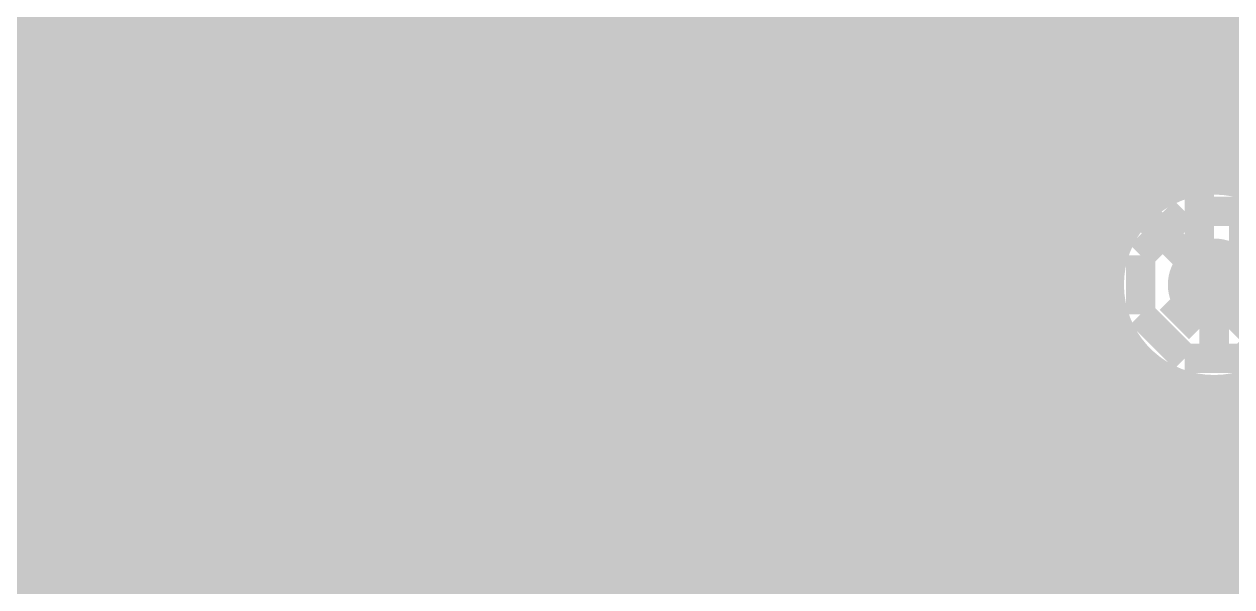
# Model space of a CAD drawing. Extents: x -5 to 157, y -120 to 103.
# Drawn here: x 105.41 to 115.85, y 52.76 to 57.62 of the extents above; entities that cross this region are included whole.
import ezdxf

# ---------------------------------------------------------------- set-up
doc = ezdxf.new("R2010")
doc.units = 0
doc.header["$MEASUREMENT"] = 0
doc.layers.get('0').update_dxf_attribs({"linetype": 'CONTINUOUS'})
for name, color, linetype in [('22-304-2_BOT', 7, 'CONTINUOUS'), ('22-304-2_DRD', 7, 'CONTINUOUS'), ('22-304-2_DRL', 2, 'CONTINUOUS'), ('22-304-2_IN1', 4, 'CONTINUOUS'), ('22-304-2_IN2', 3, 'CONTINUOUS'), ('22-304-2_SMB', 5, 'CONTINUOUS'), ('22-304-2_SPB', 14, 'CONTINUOUS'), ('22-304-2_SSB', 12, 'CONTINUOUS'), ('22-304-2_TOP', 13, 'CONTINUOUS'), ('THRUHOLE_TAP', 7, 'CONTINUOUS')]:
    doc.layers.add(name, color=color, linetype=linetype)

# ---------------------------------------------------------------- blocks, each defined once
blk = doc.blocks.new('RECTANGLE_4')
blk.add_solid([(0.25019, 0.40005), (0.25019, -0.40005), (-0.25019, 0.40005), (-0.25019, -0.40005)])
blk = doc.blocks.new('ROUND_39')
at = {"const_width": 0.40005}
blk.add_lwpolyline([(-0.200024, 0, 1), (0.200024, 0, 1)], format="xyb", close=True, dxfattribs=at)
blk = doc.blocks.new('ROUND_88')
at = {"const_width": 0.10033}
blk.add_lwpolyline([(-0.050164, 0, 1), (0.050164, 0, 1)], format="xyb", close=True, dxfattribs=at)
blk = doc.blocks.new('ROUND_42')
at = {"const_width": 0.40005}
blk.add_lwpolyline([(-0.200024, 0, 1), (0.200024, 0, 1)], format="xyb", close=True, dxfattribs=at)
blk = doc.blocks.new('ROUND_80')
at = {"const_width": 0.10033}
blk.add_lwpolyline([(-0.050164, 0, 1), (0.050164, 0, 1)], format="xyb", close=True, dxfattribs=at)

msp = doc.modelspace()

# ---------------------------------------------------------------- linework, layer by layer
at = {"layer": '22-304-2_BOT'}
for points, const_width in [([(105.8672, 61.55944), (105.8672, 47.13478)], 0.254), ([(105.6386, 61.41974), (105.6386, 47.0916)], 0.254), ([(105.41, 61.35624), (105.41, 47.7774)], 0.254), ([(112.395, 56.78424), (112.41024, 56.769), (113.538, 56.769), (114.3, 57.531), (114.3, 58.3946)], 0.635), ([(115.57, 58.3946), (115.57, 55.499), (115.697, 55.372)], 0.254), ([(106.0958, 57.83072), (106.0958, 52.65928)], 0.254), ([(106.3244, 57.62752), (106.3244, 52.86248)], 0.254), ([(106.53014, 57.531), (104.56164, 57.531)], 0.254), ([(106.553, 57.52338), (106.553, 52.96662)], 0.254), ([(106.99242, 57.5056), (106.99242, 57.2389)], 0.254), ([(106.7816, 57.48782), (106.7816, 53.00218)], 0.254), ([(106.99242, 57.3024), (104.62768, 57.3024)], 0.254), ([(108.26242, 57.2389), (106.99242, 57.2389)], 0.254), ([(107.0102, 57.2389), (107.0102, 53.25364)], 0.254), ([(107.2388, 57.2389), (107.2388, 53.25364)], 0.254), ([(107.4674, 57.2389), (107.4674, 53.25364)], 0.254), ([(107.696, 57.2389), (107.696, 53.25364)], 0.254), ([(107.9246, 57.2389), (107.9246, 53.25364)], 0.254), ([(108.1532, 57.2389), (108.1532, 53.25364)], 0.254), ([(108.90758, 57.2389), (108.26242, 57.2389)], 0.254), ([(108.3818, 57.2389), (108.3818, 53.25364)], 0.254), ([(108.6104, 57.2389), (108.6104, 53.25364)], 0.254), ([(108.839, 57.2389), (108.839, 53.25364)], 0.254), ([(109.20476, 57.2389), (108.90758, 57.2389)], 0.254), ([(109.0676, 57.2389), (109.0676, 53.25364)], 0.254), ([(109.12602, 57.0738), (104.68356, 57.0738)], 0.254), ([(114.935, 57.00268), (114.935, 55.86476)], 0.254), ([(111.125, 56.78424), (109.99724, 56.78424), (109.982, 56.769)], 0.635), ([(109.982, 56.769), (109.99724, 56.78424), (111.125, 56.78424)], 0.635), ([(111.125, 56.78424), (109.99724, 56.78424), (109.982, 56.769)], 0.635), ([(112.395, 56.78424), (112.395, 55.753)], 0.635), ([(112.395, 56.78424), (112.395, 55.753)], 0.635), ([(114.87658, 56.93918), (114.12982, 56.19242)], 0.254), ([(109.07776, 56.8452), (104.72928, 56.8452)], 0.254), ([(114.935, 56.8452), (114.78006, 56.8452)], 0.254), ([(114.7826, 56.8452), (114.7826, 53.25364)], 0.254), ([(109.08792, 56.6166), (104.7623, 56.6166)], 0.254), ([(114.935, 56.6166), (114.55146, 56.6166)], 0.254), ([(114.554, 56.6166), (114.554, 53.25364)], 0.254), ([(109.15904, 56.388), (104.78516, 56.388)], 0.254), ([(114.935, 56.388), (114.32286, 56.388)], 0.254), ([(114.3254, 56.388), (114.3254, 53.25364)], 0.254), ([(109.3089, 56.1594), (104.79786, 56.1594)], 0.254), ([(109.2962, 56.17464), (109.2962, 53.25364)], 0.254), ([(114.935, 56.1594), (114.09426, 56.1594)], 0.254), ([(114.0968, 56.16194), (114.0968, 53.25364)], 0.254), ([(109.5248, 55.98414), (109.5248, 53.25364)], 0.254), ([(110.36808, 55.94604), (110.36808, 55.87746)], 0.254), ([(113.538, 55.9435), (113.28146, 55.9435)], 0.254), ([(113.411, 55.9435), (113.411, 53.25364)], 0.254), ([(113.6396, 55.94858), (113.6396, 53.25364)], 0.254), ([(113.8682, 56.01208), (113.8682, 53.25364)], 0.254), ([(109.63402, 55.9308), (104.8004, 55.9308)], 0.254), ([(109.7534, 55.89016), (109.7534, 53.25364)], 0.254), ([(109.982, 55.86222), (109.982, 53.25364)], 0.254), ([(110.2106, 55.89016), (110.2106, 52.10302)], 0.254), ([(111.49584, 55.87746), (110.36808, 55.87746)], 0.254), ([(110.4392, 55.87746), (110.4392, 51.87442)], 0.254), ([(110.6678, 55.87746), (110.6678, 46.355)], 0.254), ([(110.8964, 55.87746), (110.8964, 46.355)], 0.254), ([(111.125, 55.87746), (111.125, 47.7774)], 0.254), ([(111.3536, 55.87746), (111.3536, 47.7774)], 0.254), ([(114.935, 55.9308), (113.284, 55.9308)], 0.254), ([(111.48822, 55.7022), (104.79278, 55.7022)], 0.254), ([(114.85118, 55.7022), (113.30178, 55.7022)], 0.254), ([(111.5314, 55.4736), (104.77246, 55.4736)], 0.254), ([(114.7953, 55.4736), (113.2586, 55.4736)], 0.254), ([(111.5822, 55.34914), (111.5822, 47.7774)], 0.254), ([(111.64316, 55.245), (104.74452, 55.245)], 0.254), ([(114.79784, 55.245), (113.14684, 55.245)], 0.254), ([(113.1824, 55.30088), (113.1824, 53.00218)], 0.254), ([(111.86414, 55.0164), (104.70388, 55.0164)], 0.254), ([(111.8108, 55.05704), (111.8108, 47.7774)], 0.254), ([(114.86134, 55.0164), (112.92586, 55.0164)], 0.254), ([(112.9538, 55.03672), (112.9538, 52.97932)], 0.254), ([(112.0394, 54.91734), (112.0394, 47.7774)], 0.254), ([(112.7252, 54.90718), (112.7252, 52.89296)], 0.254), ([(115.00104, 54.7878), (104.65308, 54.7878)], 0.254), ([(112.268, 54.85384), (112.268, 52.27828)], 0.254), ([(112.4966, 54.8513), (112.4966, 52.7177)], 0.254), ([(115.0112, 54.77764), (115.0112, 53.25364)], 0.254), ([(115.2398, 54.58714), (115.2398, 53.25364)], 0.254), ([(115.29314, 54.5592), (104.58958, 54.5592)], 0.254), ([(115.4684, 54.49316), (115.4684, 53.25364)], 0.254), ([(115.9256, 54.49316), (115.9256, 53.25364)], 0.254), ([(115.697, 54.46522), (115.697, 53.25364)], 0.254), ([(116.4844, 54.3306), (104.51338, 54.3306)], 0.254), ([(116.4844, 54.102), (104.42702, 54.102)], 0.254), ([(116.4844, 53.8734), (104.32542, 53.8734)], 0.254), ([(116.4844, 53.6448), (104.21112, 53.6448)], 0.254), ([(116.4844, 53.4162), (104.08158, 53.4162)], 0.254), ([(106.99242, 53.25364), (106.99242, 52.9844)], 0.254), ([(108.26242, 53.25364), (106.99242, 53.25364)], 0.254), ([(108.90758, 53.25364), (108.26242, 53.25364)], 0.254), ([(110.17758, 53.25364), (108.90758, 53.25364)], 0.254), ([(110.17758, 53.25364), (110.17758, 52.13604)], 0.254), ([(114.61242, 53.25364), (113.34242, 53.25364)], 0.254), ([(113.34242, 53.25364), (113.34242, 52.9844)], 0.254), ([(115.25758, 53.25364), (114.61242, 53.25364)], 0.254), ([(115.98402, 53.25364), (115.25758, 53.25364)], 0.254), ([(106.99242, 53.1876), (103.9368, 53.1876)], 0.254), ([(113.34242, 53.1876), (110.17758, 53.1876)], 0.254), ([(106.5276, 52.959), (103.7717, 52.959)], 0.254), ([(112.8776, 52.959), (110.17758, 52.959)], 0.254), ([(106.1593, 52.7304), (103.58374, 52.7304)], 0.254), ([(112.5093, 52.7304), (110.17758, 52.7304)], 0.254)]:
    msp.add_lwpolyline(points, dxfattribs=dict(at, const_width=const_width))
at = {"layer": '22-304-2_BOT', "const_width": 0.254}
for points in [[(105.90022, 58.3946, 0.4142136), (106.807, 57.48782)], [(105.90022, 58.3946, 0.4142136), (106.807, 57.48782)], [(106.807, 57.48782, 0.051451), (106.99214, 57.50692)], [(106.807, 57.48782, 0.051451), (106.99214, 57.50692)], [(109.20476, 57.23636, 0.1361776), (109.07507, 56.769)], [(109.20476, 57.23636, 0.1361776), (109.07507, 56.769)], [(114.8842, 56.9468, 0.0228654), (114.93511, 57.00259)], [(114.8842, 56.9468, 0.0228654), (114.93511, 57.00259)], [(109.07522, 56.769, 0.4142136), (109.982, 55.86222)], [(109.07522, 56.769, 0.4142136), (109.982, 55.86222)], [(113.538, 55.9435, 0.1989119), (114.12172, 56.18528)], [(113.538, 55.9435, 0.1989119), (114.12172, 56.18528)], [(109.982, 55.86222, 0.1094637), (110.36505, 55.9471)], [(109.982, 55.86222, 0.1094637), (110.36505, 55.9471)], [(113.30178, 55.753, 0.0529692), (113.28154, 55.94352)], [(111.49584, 55.87746, 0.0343996), (111.48727, 55.753)], [(114.935, 55.86476, 0.1445004), (114.78956, 55.372)], [(111.48822, 55.753, 0.4142136), (112.395, 54.84622)], [(112.395, 54.84622, 0.4142136), (113.30178, 55.753)], [(114.79022, 55.372, 0.4142136), (115.697, 54.46522)], [(115.697, 54.46522, 0.2685848), (116.4844, 54.91988)], [(106.807, 53.00218, 0.4142136), (105.90022, 52.0954)], [(106.99242, 52.9844, 0.0514512), (106.807, 53.00353)], [(113.157, 53.00218, 0.4142136), (112.25022, 52.0954)], [(113.34242, 52.9844, 0.0514512), (113.157, 53.00353)]]:
    msp.add_lwpolyline(points, format="xyb", dxfattribs=at)
at = {"layer": '22-304-2_DRD', "const_width": 0.254}
for points in [[(109.728, 57.404), (109.347, 57.023)], [(109.728, 57.404), (109.347, 57.023)], [(109.728, 57.404), (109.347, 57.023)], [(110.236, 57.404), (109.728, 57.404)], [(110.236, 57.404), (109.728, 57.404)], [(110.236, 57.404), (109.728, 57.404)], [(110.617, 57.023), (110.236, 57.404)], [(110.617, 57.023), (110.236, 57.404)], [(110.617, 57.023), (110.236, 57.404)], [(116.078, 57.404), (115.697, 57.023)], [(116.078, 57.404), (115.697, 57.023)], [(109.728, 57.15), (109.728, 57.023)], [(109.855, 57.15), (109.728, 57.15)], [(109.728, 57.15), (109.728, 57.023)], [(109.855, 57.15), (109.728, 57.15)], [(109.728, 57.15), (109.728, 57.023)], [(109.855, 57.15), (109.728, 57.15)], [(109.855, 57.023), (109.855, 57.15)], [(109.855, 57.023), (109.855, 57.15)], [(109.855, 57.023), (109.855, 57.15)], [(110.109, 57.15), (110.109, 57.023)], [(110.236, 57.15), (110.109, 57.15)], [(110.109, 57.15), (110.109, 57.023)], [(110.236, 57.15), (110.109, 57.15)], [(110.109, 57.15), (110.109, 57.023)], [(110.236, 57.15), (110.109, 57.15)], [(110.236, 57.023), (110.236, 57.15)], [(110.236, 57.023), (110.236, 57.15)], [(110.236, 57.023), (110.236, 57.15)], [(109.347, 57.023), (109.347, 56.515)], [(109.347, 57.023), (109.347, 56.515)], [(109.347, 57.023), (109.347, 56.515)], [(109.728, 57.023), (109.855, 57.023)], [(109.728, 57.023), (109.855, 57.023)], [(109.728, 57.023), (109.855, 57.023)], [(110.109, 57.023), (110.236, 57.023)], [(110.109, 57.023), (110.236, 57.023)], [(110.109, 57.023), (110.236, 57.023)], [(110.617, 56.515), (110.617, 57.023)], [(110.617, 56.515), (110.617, 57.023)], [(110.617, 56.515), (110.617, 57.023)], [(115.697, 57.023), (115.697, 56.515)], [(115.697, 57.023), (115.697, 56.515)], [(109.855, 56.388), (109.601, 56.642)], [(109.855, 56.388), (109.601, 56.642)], [(109.855, 56.388), (109.601, 56.642)], [(110.363, 56.642), (110.109, 56.388)], [(110.363, 56.642), (110.109, 56.388)], [(110.363, 56.642), (110.109, 56.388)], [(116.205, 56.388), (115.951, 56.642)], [(116.205, 56.388), (115.951, 56.642)], [(109.347, 56.515), (109.728, 56.134)], [(109.347, 56.515), (109.728, 56.134)], [(109.347, 56.515), (109.728, 56.134)], [(110.236, 56.134), (110.617, 56.515)], [(110.236, 56.134), (110.617, 56.515)], [(110.236, 56.134), (110.617, 56.515)], [(115.697, 56.515), (116.078, 56.134)], [(115.697, 56.515), (116.078, 56.134)], [(110.109, 56.388), (109.855, 56.388)], [(110.109, 56.388), (109.855, 56.388)], [(110.109, 56.388), (109.855, 56.388)], [(112.141, 56.388), (111.76, 56.007)], [(112.141, 56.388), (111.76, 56.007)], [(112.649, 56.388), (112.141, 56.388)], [(112.649, 56.388), (112.141, 56.388)], [(113.03, 56.007), (112.649, 56.388)], [(113.03, 56.007), (112.649, 56.388)], [(109.728, 56.134), (110.236, 56.134)], [(109.728, 56.134), (110.236, 56.134)], [(109.728, 56.134), (110.236, 56.134)], [(112.141, 56.134), (112.141, 56.007)], [(112.268, 56.134), (112.141, 56.134)], [(112.141, 56.134), (112.141, 56.007)], [(112.268, 56.134), (112.141, 56.134)], [(112.268, 56.007), (112.268, 56.134)], [(112.268, 56.007), (112.268, 56.134)], [(112.522, 56.134), (112.522, 56.007)], [(112.649, 56.134), (112.522, 56.134)], [(112.522, 56.134), (112.522, 56.007)], [(112.649, 56.134), (112.522, 56.134)], [(112.649, 56.007), (112.649, 56.134)], [(112.649, 56.007), (112.649, 56.134)], [(111.76, 56.007), (111.76, 55.499)], [(111.76, 56.007), (111.76, 55.499)], [(112.141, 56.007), (112.268, 56.007)], [(112.141, 56.007), (112.268, 56.007)], [(112.522, 56.007), (112.649, 56.007)], [(112.522, 56.007), (112.649, 56.007)], [(113.03, 55.499), (113.03, 56.007)], [(113.03, 55.499), (113.03, 56.007)], [(115.443, 56.007), (115.062, 55.626)], [(115.951, 56.007), (115.443, 56.007)], [(116.332, 55.626), (115.951, 56.007)], [(115.443, 55.753), (115.443, 55.626)], [(115.57, 55.753), (115.443, 55.753)], [(115.57, 55.626), (115.57, 55.753)], [(115.824, 55.753), (115.824, 55.626)], [(115.951, 55.753), (115.824, 55.753)], [(115.951, 55.626), (115.951, 55.753)], [(112.268, 55.372), (112.014, 55.626)], [(112.268, 55.372), (112.014, 55.626)], [(112.776, 55.626), (112.522, 55.372)], [(112.776, 55.626), (112.522, 55.372)], [(115.062, 55.626), (115.062, 55.118)], [(115.443, 55.626), (115.57, 55.626)], [(115.824, 55.626), (115.951, 55.626)], [(111.76, 55.499), (112.141, 55.118)], [(111.76, 55.499), (112.141, 55.118)], [(112.649, 55.118), (113.03, 55.499)], [(112.649, 55.118), (113.03, 55.499)], [(112.522, 55.372), (112.268, 55.372)], [(112.522, 55.372), (112.268, 55.372)], [(115.57, 54.991), (115.316, 55.245)], [(116.078, 55.245), (115.824, 54.991)], [(112.141, 55.118), (112.649, 55.118)], [(112.141, 55.118), (112.649, 55.118)], [(115.062, 55.118), (115.443, 54.737)], [(115.951, 54.737), (116.332, 55.118)], [(115.824, 54.991), (115.57, 54.991)], [(115.443, 54.737), (115.951, 54.737)], [(106.553, 52.7304), (106.172, 52.3494)], [(107.061, 52.7304), (106.553, 52.7304)], [(107.442, 52.3494), (107.061, 52.7304)], [(112.903, 52.7304), (112.522, 52.3494)], [(113.411, 52.7304), (112.903, 52.7304)], [(113.792, 52.3494), (113.411, 52.7304)]]:
    msp.add_lwpolyline(points, dxfattribs=at)
at = {"layer": '22-304-2_IN1', "const_width": 0.254}
for points in [[(105.3084, 64.643), (105.3084, 46.9011)], [(105.537, 64.643), (105.537, 47.05096)], [(105.7656, 64.643), (105.7656, 47.12208)], [(105.9942, 64.643), (105.9942, 47.13224)], [(106.2228, 64.643), (106.2228, 47.08144)], [(106.4514, 64.643), (106.4514, 46.96206)], [(106.68, 64.643), (106.68, 46.72076)], [(106.9086, 64.643), (106.9086, 43.88612)], [(107.1372, 64.643), (107.1372, 44.14774)], [(107.3658, 64.643), (107.3658, 44.27982)], [(107.5944, 64.643), (107.5944, 50.5206)], [(107.823, 64.643), (107.823, 50.8889)], [(108.0516, 64.643), (108.0516, 51.05146)], [(108.2802, 64.643), (108.2802, 51.1302)], [(108.5088, 64.643), (108.5088, 51.14798)], [(108.7374, 62.5856), (108.7374, 51.1048)], [(112.1664, 62.5856), (112.1664, 42.8117)], [(112.395, 62.357), (112.395, 42.80916)], [(108.966, 62.2173), (108.966, 50.99304)], [(110.109, 62.11316), (110.109, 33.782)], [(112.6236, 62.1284), (112.6236, 42.74566)], [(109.1946, 62.0522), (109.1946, 50.77206)], [(109.8804, 62.0014), (109.8804, 33.782)], [(109.4232, 61.97346), (109.4232, 33.782)], [(109.6518, 61.95822), (109.6518, 33.782)], [(112.8522, 61.8998), (112.8522, 42.60342)], [(113.0808, 61.6712), (113.0808, 42.31386)], [(113.3094, 61.4426), (113.3094, 37.20084)], [(113.538, 61.214), (113.538, 37.22878)], [(113.7666, 60.9854), (113.7666, 37.20084)], [(113.9952, 60.7568), (113.9952, 37.10686)], [(114.2238, 60.5282), (114.2238, 36.91636)], [(114.4524, 60.2996), (114.4524, 33.782)], [(114.681, 60.071), (114.681, 42.40276)], [(114.9096, 59.8424), (114.9096, 55.82412)], [(110.3376, 59.61888), (110.3376, 36.85286)], [(111.9378, 59.66714), (111.9378, 42.75582)], [(115.1382, 59.6138), (115.1382, 56.08574)], [(115.3668, 59.3852), (115.3668, 56.21782)], [(110.5662, 59.35472), (110.5662, 37.07384)], [(111.7092, 59.37504), (111.7092, 42.62374)], [(110.7948, 59.22518), (110.7948, 37.1856)], [(111.4806, 59.23534), (111.4806, 42.36212)], [(111.0234, 59.1693), (111.0234, 37.22878)], [(111.252, 59.17184), (111.252, 37.211)], [(115.5954, 59.1566), (115.5954, 56.2737)], [(115.824, 59.055), (115.824, 56.27116)], [(131.70916, 57.658), (102.89032, 57.658)], [(131.59486, 57.4294), (103.00208, 57.4294)], [(131.50342, 57.2008), (103.09606, 57.2008)], [(131.42976, 56.9722), (103.16972, 56.9722)], [(118.84914, 56.7436), (103.22814, 56.7436)], [(118.62816, 56.515), (103.26878, 56.515)], [(118.5164, 56.2864), (103.29672, 56.2864)], [(115.10264, 56.0578), (103.30688, 56.0578)], [(114.91214, 55.8292), (103.30434, 55.8292)], [(114.81816, 55.6006), (103.28402, 55.6006)], [(114.79022, 55.372), (103.251, 55.372)], [(114.81816, 55.1434), (103.2002, 55.1434)], [(114.91214, 54.9148), (103.13416, 54.9148)], [(114.9096, 54.91988), (114.9096, 42.64406)], [(115.10264, 54.6862), (103.05288, 54.6862)], [(115.1382, 54.65572), (115.1382, 42.76344)], [(115.3668, 54.52618), (115.3668, 42.81424)], [(116.8527, 54.4576), (102.95128, 54.4576)], [(115.5954, 54.4703), (115.5954, 42.80408)], [(115.824, 54.47284), (115.824, 42.73296)], [(117.29212, 54.229), (102.82682, 54.229)], [(126.3269, 54.0004), (102.68204, 54.0004)], [(126.65202, 53.7718), (102.50932, 53.7718)], [(132.2959, 53.5432), (102.30358, 53.5432)], [(132.54228, 53.3146), (102.0572, 53.3146)], [(132.84454, 53.086), (101.7524, 53.086)], [(133.24078, 52.8574), (101.3587, 52.8574)]]:
    msp.add_lwpolyline(points, dxfattribs=at)
for points in [[(115.697, 56.27878, 0.4142136), (114.79022, 55.372)], [(116.60378, 55.37454, 0.4133934), (115.697, 56.27878)], [(114.79022, 55.372, 0.4142136), (115.697, 54.46522)], [(115.697, 54.46522, 0.3326194), (116.56822, 55.11546)]]:
    msp.add_lwpolyline(points, format="xyb", dxfattribs=at)
at = {"layer": '22-304-2_IN2'}
for points, const_width in [([(107.9246, 67.0814), (107.9246, 55.78348)], 0.254), ([(108.1532, 66.8528), (108.1532, 55.55488)], 0.254), ([(108.3818, 66.6242), (108.3818, 55.32628)], 0.254), ([(112.268, 62.738), (112.268, 56.77154)], 0.254), ([(108.6104, 62.59576), (108.6104, 55.09768)], 0.254), ([(112.4966, 62.5094), (112.4966, 56.77408)], 0.254), ([(112.7252, 62.2808), (112.7252, 56.72328)], 0.254), ([(108.839, 62.17666), (108.839, 54.86908)], 0.254), ([(112.9538, 62.0522), (112.9538, 56.61406)], 0.254), ([(109.0676, 61.9887), (109.0676, 57.23382)], 0.254), ([(109.2962, 61.88456), (109.2962, 57.531)], 0.254), ([(109.5248, 61.84138), (109.5248, 57.68848)], 0.254), ([(113.1824, 61.8236), (113.1824, 56.41086)], 0.254), ([(113.411, 61.595), (113.411, 55.89778)], 0.254), ([(113.6396, 61.3664), (113.6396, 52.99964)], 0.254), ([(105.6386, 61.29274), (105.6386, 57.26176)], 0.254), ([(105.41, 61.23686), (105.41, 57.26176)], 0.254), ([(113.8682, 61.1378), (113.8682, 52.83454)], 0.254), ([(114.0968, 60.9092), (114.0968, 52.50688)], 0.254), ([(114.3254, 60.6806), (114.3254, 50.15738)], 0.254), ([(114.554, 60.452), (114.554, 50.15738)], 0.254), ([(114.7826, 60.2234), (114.7826, 55.83682)], 0.254), ([(115.0112, 59.9948), (115.0112, 56.134)], 0.254), ([(115.2398, 59.944), (115.2398, 56.29148)], 0.254), ([(115.4684, 59.944), (115.4684, 57.32272)], 0.254), ([(115.697, 59.944), (115.697, 57.57418)], 0.254), ([(115.9256, 59.944), (115.9256, 57.71134)], 0.254), ([(112.0394, 59.60364), (112.0394, 56.71566)], 0.254), ([(110.4392, 59.30646), (110.4392, 57.68848)], 0.254), ([(111.8108, 59.30646), (111.8108, 56.59628)], 0.254), ([(110.6678, 59.15152), (110.6678, 57.531)], 0.254), ([(110.8964, 59.07024), (110.8964, 57.23382)], 0.254), ([(111.3536, 59.07024), (111.3536, 52.35448)], 0.254), ([(111.5822, 59.15152), (111.5822, 56.37784)], 0.254), ([(111.125, 59.04484), (111.125, 52.58308)], 0.254), ([(105.8672, 57.98312), (105.8672, 57.26176)], 0.254), ([(107.696, 57.88152), (107.696, 56.01208)], 0.254), ([(106.0958, 57.65546), (106.0958, 57.24906)], 0.254), ([(107.4674, 57.60974), (107.4674, 56.24068)], 0.254), ([(106.25328, 57.531), (103.0859, 57.531)], 0.254), ([(109.29366, 57.531), (107.36072, 57.531)], 0.254), ([(115.64366, 57.531), (110.6678, 57.531)], 0.254), ([(106.3244, 57.49036), (106.3244, 57.19572)], 0.254), ([(106.553, 57.40146), (106.553, 57.09412)], 0.254), ([(107.2388, 57.46496), (107.2388, 56.46928)], 0.254), ([(109.1057, 57.3024), (103.18242, 57.3024)], 0.254), ([(106.7816, 57.36844), (106.7816, 56.92394)], 0.254), ([(107.0102, 57.38876), (107.0102, 56.69788)], 0.254), ([(115.4557, 57.3024), (110.8583, 57.3024)], 0.254), ([(105.92562, 57.26176), (103.2002, 57.26176)], 0.254), ([(109.00156, 57.0738), (106.58602, 57.0738)], 0.254), ([(115.35156, 57.0738), (110.96244, 57.0738)], 0.254), ([(106.82224, 56.88584), (113.55324, 50.15738)], 0.254), ([(108.95838, 56.8452), (106.86288, 56.8452)], 0.254), ([(115.30838, 56.8452), (111.00562, 56.8452)], 0.254), ([(108.966, 56.6166), (107.09148, 56.6166)], 0.254), ([(111.84128, 56.6166), (110.99546, 56.6166)], 0.254), ([(115.316, 56.6166), (112.94872, 56.6166)], 0.254), ([(134.80034, 55.99938), (132.19938, 55.99938), (125.095, 48.895), (113.03, 48.895), (105.92562, 55.99938), (99.79914, 55.99938)], 1.27), ([(109.0295, 56.388), (107.32008, 56.388)], 0.254), ([(111.58728, 56.388), (110.9345, 56.388)], 0.254), ([(115.3795, 56.388), (113.20018, 56.388)], 0.254), ([(109.0676, 56.30164), (109.0676, 54.64048)], 0.254), ([(110.8964, 56.30164), (110.8964, 52.81168)], 0.254), ([(109.1565, 56.1594), (107.54868, 56.1594)], 0.254), ([(111.45266, 56.1594), (110.8075, 56.1594)], 0.254), ([(115.03914, 56.1594), (113.33734, 56.1594)], 0.254), ([(109.2962, 56.00446), (109.2962, 54.41188)], 0.254), ([(110.6678, 56.00446), (110.6678, 53.04028)], 0.254), ([(109.39018, 55.9308), (107.77728, 55.9308)], 0.254), ([(109.5248, 55.84952), (109.5248, 54.18328)], 0.254), ([(110.4392, 55.84952), (110.4392, 53.26888)], 0.254), ([(111.38408, 55.9308), (110.57382, 55.9308)], 0.254), ([(114.83594, 55.9308), (113.40592, 55.9308)], 0.254), ([(109.7534, 55.76824), (109.7534, 53.95468)], 0.254), ([(109.982, 55.74284), (109.982, 53.72608)], 0.254), ([(110.2106, 55.76824), (110.2106, 53.49748)], 0.254), ([(111.36884, 55.7022), (108.00588, 55.7022)], 0.254), ([(114.72418, 55.7022), (113.41862, 55.7022)], 0.254), ([(113.411, 55.60822), (113.411, 53.08854)], 0.254), ([(111.40694, 55.4736), (108.23448, 55.4736)], 0.254), ([(114.67592, 55.4736), (113.38306, 55.4736)], 0.254), ([(111.50346, 55.245), (108.46308, 55.245)], 0.254), ([(114.67846, 55.245), (113.28654, 55.245)], 0.254), ([(111.5822, 55.12562), (111.5822, 52.12588)], 0.254), ([(111.68126, 55.0164), (108.69168, 55.0164)], 0.254), ([(114.73434, 55.0164), (113.10874, 55.0164)], 0.254), ([(113.1824, 55.09514), (113.1824, 53.12156)], 0.254), ([(111.8108, 54.90972), (111.8108, 51.89728)], 0.254), ([(114.7826, 54.90464), (114.7826, 50.15738)], 0.254), ([(112.04702, 54.7878), (108.92028, 54.7878)], 0.254), ([(112.0394, 54.79034), (112.0394, 51.66868)], 0.254), ([(114.85372, 54.7878), (112.74298, 54.7878)], 0.254), ([(112.9538, 54.89194), (112.9538, 53.10124)], 0.254), ([(105.40238, 54.737), (103.2002, 54.737)], 0.254), ([(105.40238, 54.737), (107.04576, 53.09362)], 0.254), ([(105.41, 54.72938), (105.41, 47.11954)], 0.254), ([(112.268, 54.73446), (112.268, 52.60848)], 0.254), ([(112.4966, 54.73192), (112.4966, 52.88026)], 0.254), ([(112.7252, 54.78018), (112.7252, 53.02504)], 0.254), ([(115.0112, 54.60746), (115.0112, 50.15738)], 0.254), ([(105.58018, 54.5592), (103.12654, 54.5592)], 0.254), ([(105.6386, 54.50078), (105.6386, 47.21606)], 0.254), ([(115.06962, 54.5592), (109.14888, 54.5592)], 0.254), ([(115.2398, 54.45252), (115.2398, 50.15738)], 0.254), ([(115.4684, 54.37124), (115.4684, 50.15738)], 0.254), ([(115.9256, 54.37124), (115.9256, 50.15738)], 0.254), ([(105.80878, 54.3306), (103.01986, 54.3306)], 0.254), ([(105.8672, 54.27218), (105.8672, 52.50688)], 0.254), ([(119.49684, 54.3306), (109.37748, 54.3306)], 0.254), ([(115.697, 54.34584), (115.697, 50.15738)], 0.254), ([(106.03738, 54.102), (102.89032, 54.102)], 0.254), ([(119.52732, 54.102), (109.60608, 54.102)], 0.254), ([(106.0958, 54.04358), (106.0958, 52.83454)], 0.254), ([(106.26598, 53.8734), (102.73792, 53.8734)], 0.254), ([(119.61622, 53.8734), (109.83468, 53.8734)], 0.254), ([(106.3244, 53.81498), (106.3244, 52.99964)], 0.254), ([(106.49458, 53.6448), (102.55758, 53.6448)], 0.254), ([(119.78386, 53.6448), (110.06328, 53.6448)], 0.254), ([(106.553, 53.58638), (106.553, 53.08854)], 0.254), ([(106.72318, 53.4162), (102.34422, 53.4162)], 0.254), ([(106.7816, 53.35778), (106.7816, 53.12156)], 0.254), ([(120.11152, 53.4162), (110.29188, 53.4162)], 0.254), ([(106.95178, 53.1876), (102.09022, 53.1876)], 0.254), ([(107.0102, 53.12918), (107.0102, 53.10124)], 0.254), ([(127.60198, 53.1876), (110.52048, 53.1876)], 0.254), ([(106.25328, 52.959), (101.77526, 52.959)], 0.254), ([(112.60328, 52.959), (110.74908, 52.959)], 0.254), ([(123.14428, 52.959), (113.71072, 52.959)], 0.254), ([(105.99928, 52.7304), (101.36886, 52.7304)], 0.254), ([(112.34928, 52.7304), (110.97768, 52.7304)], 0.254), ([(122.89282, 52.7304), (113.96218, 52.7304)], 0.254)]:
    msp.add_lwpolyline(points, dxfattribs=dict(at, const_width=const_width))
at = {"layer": '22-304-2_IN2', "const_width": 0.254}
for points in [[(105.78084, 58.3946, 0.4142136), (106.807, 57.36844)], [(105.78084, 58.3946, 0.4142136), (106.807, 57.36844)], [(106.807, 57.36844, 0.4142136), (107.83316, 58.3946)], [(106.807, 57.36844, 0.4142136), (107.83316, 58.3946)], [(109.982, 57.79516, 0.4142136), (108.95584, 56.769)], [(109.982, 57.79516, 0.4142136), (108.95584, 56.769)], [(111.00816, 56.769, 0.4142136), (109.982, 57.79516)], [(111.00816, 56.769, 0.4142136), (109.982, 57.79516)], [(116.332, 57.79516, 0.4142136), (115.30584, 56.769)], [(116.332, 57.79516, 0.4142136), (115.30584, 56.769)], [(106.81716, 56.89092, 0.1989124), (105.92562, 57.26021)], [(106.81716, 56.89092, 0.1989124), (105.92562, 57.26021)], [(112.395, 56.77916, 0.4142136), (111.36884, 55.753)], [(113.42116, 55.753, 0.4142136), (112.395, 56.77916)], [(108.95584, 56.769, 0.4142136), (109.982, 55.74284)], [(108.95584, 56.769, 0.4142136), (109.982, 55.74284)], [(109.982, 55.74284, 0.4142136), (111.00816, 56.769)], [(109.982, 55.74284, 0.4142136), (111.00816, 56.769)], [(115.30584, 56.769, 0.1049389), (115.39428, 56.35224)], [(115.30584, 56.769, 0.1049389), (115.39428, 56.35224)], [(115.39474, 56.35244, 0.3291021), (114.67084, 55.372)], [(111.36884, 55.753, 0.4142136), (112.395, 54.72684)], [(112.395, 54.72684, 0.4142136), (113.42116, 55.753)], [(114.67084, 55.372, 0.4142136), (115.697, 54.34584)], [(115.697, 54.34584, 0.4142136), (116.72316, 55.372)], [(106.807, 53.12156, 0.4142136), (105.78084, 52.0954)], [(107.04576, 53.09362, 0.0587612), (106.807, 53.12178)], [(113.157, 53.12156, 0.4142136), (112.13084, 52.0954)], [(114.18316, 52.0954, 0.4142136), (113.157, 53.12156)]]:
    msp.add_lwpolyline(points, format="xyb", dxfattribs=at)
at = {"layer": '22-304-2_SSB'}
for points, const_width in [([(110.72622, 57.0865), (110.62462, 57.0865), (110.62462, 58.4835), (110.72622, 58.4835)], 0.1524), ([(111.52378, 58.4835), (111.62538, 58.4835), (111.62538, 57.0865), (111.52378, 57.0865)], 0.1524), ([(111.99622, 57.0865), (111.89462, 57.0865), (111.89462, 58.4835), (111.99622, 58.4835)], 0.1524), ([(112.79378, 58.4835), (112.89538, 58.4835), (112.89538, 57.0865), (112.79378, 57.0865)], 0.1524), ([(107.0864, 56.896), (107.0864, 53.086), (110.109, 53.086), (110.109, 57.4294), (107.6198, 57.4294), (107.0864, 56.896)], 0.20066), ([(111.62538, 57.38622), (111.62538, 57.48528), (110.62462, 57.48528), (110.62462, 57.38622), (111.62538, 57.38622)], 0.1524), ([(112.89538, 57.38622), (112.89538, 57.48528), (111.89462, 57.48528), (111.89462, 57.38622), (112.89538, 57.38622)], 0.1524), ([(113.4364, 56.896), (113.4364, 53.086), (116.459, 53.086), (116.459, 57.4294), (113.9698, 57.4294), (113.4364, 56.896)], 0.20066), ([(110.87608, 55.8546), (110.87608, 55.37962), (111.55426, 55.61838), (111.55426, 55.73522), (110.53826, 55.73522)], 0.1524), ([(112.44326, 55.79618), (112.6109, 55.8546), (112.78108, 55.8546), (112.95126, 55.79618), (112.95126, 55.44058), (112.78108, 55.37962), (112.6109, 55.37962), (112.44326, 55.44058), (112.44326, 55.79618), (112.27308, 55.8546), (112.1029, 55.8546), (111.93526, 55.79618), (111.93526, 55.44058), (112.1029, 55.37962), (112.27308, 55.37962), (112.44326, 55.44058)], 0.1524), ([(110.53826, 55.0164), (110.53826, 54.78018)], 0.1524), ([(111.93526, 55.0164), (111.93526, 54.78018)], 0.1524), ([(110.53826, 54.89702), (111.55426, 54.89702), (111.38408, 54.78018)], 0.1524), ([(111.93526, 54.89702), (112.95126, 54.89702), (112.78108, 54.78018)], 0.1524), ([(110.53826, 53.8226), (110.53826, 54.1782), (110.87608, 54.29758), (111.2139, 54.29758), (111.55426, 54.1782), (111.55426, 53.8226)], 0.1524), ([(111.93526, 53.8226), (111.93526, 54.1782), (112.27308, 54.29758), (112.6109, 54.29758), (112.95126, 54.1782), (112.95126, 53.8226)], 0.1524), ([(110.53826, 53.88102), (111.55426, 53.88102)], 0.1524), ([(111.93526, 53.88102), (112.95126, 53.88102)], 0.1524), ([(107.25658, 53.67528), (107.25658, 53.31968), (107.0864, 53.2003), (106.91876, 53.2003), (106.74858, 53.31968), (106.74858, 53.67528), (107.76458, 53.67528)], 0.1524), ([(107.25658, 53.3781), (107.76458, 53.2003)], 0.1524), ([(107.76458, 52.7177), (106.74858, 52.3621), (106.74858, 52.83708)], 0.1524)]:
    msp.add_lwpolyline(points, dxfattribs=dict(at, const_width=const_width))
at = {"layer": '22-304-2_TOP', "const_width": 0.254}
for points in [[(107.9246, 67.0814), (107.9246, 47.48022)], [(108.1532, 66.8528), (108.1532, 47.70882)], [(108.3818, 66.6242), (108.3818, 47.93742)], [(108.6104, 66.3956), (108.6104, 48.16602)], [(115.697, 55.372), (114.935, 56.134), (114.935, 59.055), (111.125, 62.865), (109.601, 62.865)], [(108.839, 62.37224), (108.839, 48.39462)], [(105.918, 46.228), (105.918, 57.912), (102.87, 60.96), (102.87, 62.2554)], [(109.0676, 62.13094), (109.0676, 48.62322)], [(110.2106, 62.1919), (110.2106, 57.64784)], [(109.2962, 62.00902), (109.2962, 57.36336)], [(109.982, 62.04204), (109.982, 57.67578)], [(109.5248, 61.96076), (109.5248, 57.55386)], [(109.7534, 61.97092), (109.7534, 57.64784)], [(112.0394, 61.05144), (112.0394, 56.58866)], [(112.268, 60.82284), (112.268, 56.65216)], [(112.4966, 60.59424), (112.4966, 56.6547)], [(102.4255, 60.50788), (105.283, 57.64784)], [(112.7252, 60.36564), (112.7252, 56.59882)], [(112.9538, 60.13704), (112.9538, 56.46674)], [(105.537, 35.56), (105.537, 44.196), (111.125, 49.784), (111.125, 60.071)], [(113.1824, 59.90844), (113.1824, 56.20512)], [(115.697, 59.944), (115.697, 57.4167)], [(115.9256, 59.944), (115.9256, 57.57926)], [(113.411, 59.67984), (113.411, 52.96662)], [(110.4392, 59.47664), (110.4392, 57.55386)], [(110.49, 59.4233), (110.49, 57.52084)], [(111.76, 59.4233), (111.76, 56.4007)], [(111.8108, 59.47664), (111.8108, 56.44642)], [(113.6396, 59.45124), (113.6396, 52.86248)], [(113.8682, 59.22264), (113.8682, 52.65928)], [(114.0968, 58.99404), (114.0968, 46.1772)], [(115.57, 59.055), (115.57, 57.26176)], [(114.3, 58.79084), (114.3, 56.134)], [(107.696, 58.21172), (107.696, 52.27828)], [(107.4674, 57.7723), (107.4674, 52.7177)], [(105.283, 57.64784), (105.283, 46.8757)], [(105.283, 57.531), (104.56164, 57.531)], [(106.553, 57.52338), (106.553, 52.96662)], [(107.0102, 57.51068), (107.0102, 52.97932)], [(109.48924, 57.531), (107.08386, 57.531)], [(107.2388, 57.59704), (107.2388, 52.89296)], [(114.3, 57.531), (111.76, 57.531)], [(115.83924, 57.531), (115.57, 57.531)], [(106.7816, 57.48782), (106.7816, 53.00218)], [(105.283, 57.3024), (104.62768, 57.3024)], [(109.24794, 57.3024), (106.553, 57.3024)], [(114.3, 57.3024), (111.76, 57.3024)], [(115.59794, 57.3024), (115.57, 57.3024)], [(105.283, 57.0738), (104.68356, 57.0738)], [(109.12602, 57.0738), (106.553, 57.0738)], [(114.3, 57.0738), (111.76, 57.0738)], [(105.283, 56.8452), (104.72928, 56.8452)], [(109.07776, 56.8452), (106.553, 56.8452)], [(114.3, 56.8452), (111.76, 56.8452)], [(105.283, 56.6166), (104.7623, 56.6166)], [(109.08792, 56.6166), (106.553, 56.6166)], [(112.1156, 56.6166), (111.76, 56.6166)], [(114.3, 56.6166), (112.6744, 56.6166)], [(105.283, 56.388), (104.78516, 56.388)], [(109.15904, 56.388), (106.553, 56.388)], [(114.3, 56.388), (113.0427, 56.388)], [(105.283, 56.1594), (104.79786, 56.1594)], [(109.3089, 56.1594), (106.553, 56.1594)], [(109.2962, 56.17464), (109.2962, 48.85182)], [(114.3, 56.1594), (113.20526, 56.1594)], [(109.5248, 55.98414), (109.5248, 49.08042)], [(110.4392, 55.98414), (110.4392, 49.99482)], [(110.49, 56.01716), (110.49, 50.04562)], [(114.3254, 55.9562), (114.3254, 46.1772)], [(105.283, 55.9308), (104.8004, 55.9308)], [(109.63402, 55.9308), (106.553, 55.9308)], [(109.7534, 55.89016), (109.7534, 49.30902)], [(109.982, 55.86222), (109.982, 49.53762)], [(110.2106, 55.89016), (110.2106, 49.76622)], [(110.49, 55.9308), (110.32998, 55.9308)], [(114.33302, 55.9308), (113.284, 55.9308)], [(105.283, 55.7022), (104.79278, 55.7022)], [(110.49, 55.7022), (106.553, 55.7022)], [(114.47018, 55.7022), (113.30178, 55.7022)], [(114.4905, 55.68188), (114.79022, 55.38216)], [(114.554, 55.61584), (114.554, 46.1772)], [(105.283, 55.4736), (104.77246, 55.4736)], [(110.49, 55.4736), (106.553, 55.4736)], [(114.69624, 55.4736), (113.2586, 55.4736)], [(114.7826, 55.38724), (114.7826, 46.1772)], [(105.283, 55.245), (104.74452, 55.245)], [(110.49, 55.245), (106.553, 55.245)], [(114.79784, 55.245), (113.14684, 55.245)], [(113.1824, 55.30088), (113.1824, 53.00218)], [(111.76, 55.1053), (111.76, 49.784)], [(105.283, 55.0164), (104.70388, 55.0164)], [(110.49, 55.0164), (106.553, 55.0164)], [(111.86414, 55.0164), (111.76, 55.0164)], [(111.8108, 55.05704), (111.8108, 46.1772)], [(114.86134, 55.0164), (112.92586, 55.0164)], [(112.9538, 55.03672), (112.9538, 52.97932)], [(112.0394, 54.91734), (112.0394, 46.1772)], [(112.7252, 54.90718), (112.7252, 52.89296)], [(105.283, 54.7878), (104.65308, 54.7878)], [(110.49, 54.7878), (106.553, 54.7878)], [(115.00104, 54.7878), (111.76, 54.7878)], [(112.268, 54.85384), (112.268, 52.27828)], [(112.4966, 54.8513), (112.4966, 52.7177)], [(115.0112, 54.77764), (115.0112, 46.1772)], [(115.2398, 54.58714), (115.2398, 46.1772)], [(105.283, 54.5592), (104.58958, 54.5592)], [(110.49, 54.5592), (106.553, 54.5592)], [(115.29314, 54.5592), (111.76, 54.5592)], [(115.4684, 54.49316), (115.4684, 46.1772)], [(115.9256, 54.49316), (115.9256, 46.1772)], [(115.697, 54.46522), (115.697, 46.1772)], [(105.283, 54.3306), (104.51338, 54.3306)], [(110.49, 54.3306), (106.553, 54.3306)], [(119.61622, 54.3306), (111.76, 54.3306)], [(105.283, 54.102), (104.42702, 54.102)], [(110.49, 54.102), (106.553, 54.102)], [(119.65178, 54.102), (111.76, 54.102)], [(105.283, 53.8734), (104.32542, 53.8734)], [(110.49, 53.8734), (106.553, 53.8734)], [(119.75338, 53.8734), (111.76, 53.8734)], [(105.283, 53.6448), (104.21112, 53.6448)], [(110.49, 53.6448), (106.553, 53.6448)], [(119.95912, 53.6448), (111.76, 53.6448)], [(105.283, 53.4162), (104.08158, 53.4162)], [(110.49, 53.4162), (106.553, 53.4162)], [(127.0254, 53.4162), (111.76, 53.4162)], [(105.283, 53.1876), (103.9368, 53.1876)], [(110.49, 53.1876), (106.553, 53.1876)], [(127.254, 53.1876), (111.76, 53.1876)], [(105.283, 52.959), (103.7717, 52.959)], [(110.49, 52.959), (107.0864, 52.959)], [(112.8776, 52.959), (111.76, 52.959)], [(123.42114, 52.959), (113.4364, 52.959)], [(105.283, 52.7304), (103.58374, 52.7304)], [(110.49, 52.7304), (107.4547, 52.7304)], [(112.5093, 52.7304), (111.76, 52.7304)], [(123.0503, 52.7304), (113.8047, 52.7304)]]:
    msp.add_lwpolyline(points, dxfattribs=at)
for points in [[(106.807, 57.48782, 0.4142136), (107.71378, 58.3946)], [(106.807, 57.48782, 0.4142136), (107.71378, 58.3946)], [(109.982, 57.67578, 0.4142136), (109.07522, 56.769)], [(109.982, 57.67578, 0.4142136), (109.07522, 56.769)], [(110.49, 57.52084, 0.1496559), (109.982, 57.67637)], [(110.49, 57.52084, 0.1496559), (109.982, 57.67637)], [(116.332, 57.67578, 0.254482), (115.57056, 57.2614)], [(116.332, 57.67578, 0.254482), (115.57056, 57.2614)], [(106.553, 57.52338, 0.0710397), (106.807, 57.48711)], [(106.553, 57.52338, 0.0710397), (106.807, 57.48711)], [(109.07522, 56.769, 0.4142136), (109.982, 55.86222)], [(109.07522, 56.769, 0.4142136), (109.982, 55.86222)], [(112.395, 56.65978, 0.196341), (111.76019, 56.40051)], [(113.30178, 55.753, 0.4142136), (112.395, 56.65978)], [(114.3, 56.134, 0.1989124), (114.48599, 55.68499)], [(114.3, 56.134, 0.1989124), (114.48599, 55.68499)], [(109.982, 55.86222, 0.1496557), (110.48967, 56.01765)], [(109.982, 55.86222, 0.1496557), (110.48967, 56.01765)], [(112.395, 54.84622, 0.4142136), (113.30178, 55.753)], [(114.79022, 55.372, 0.4142136), (115.697, 54.46522)], [(115.697, 54.46522, 0.4142136), (116.60378, 55.372)], [(111.76, 55.1053, 0.1963405), (112.395, 54.84595)], [(106.807, 53.00218, 0.0710399), (106.5532, 52.96594)], [(107.71378, 52.0954, 0.4142136), (106.807, 53.00218)], [(113.157, 53.00218, 0.4142136), (112.25022, 52.0954)], [(114.06378, 52.0954, 0.4142136), (113.157, 53.00218)]]:
    msp.add_lwpolyline(points, format="xyb", dxfattribs=at)

# ---------------------------------------------------------------- block references
at = {"layer": '22-304-2_BOT'}
for name, p in [('ROUND_39', (109.982, 56.769)), ('RECTANGLE_4', (111.125, 56.78424)), ('RECTANGLE_4', (112.395, 56.78424)), ('ROUND_39', (112.395, 55.753)), ('ROUND_39', (115.697, 55.372))]:
    msp.add_blockref(name, p, dxfattribs=at)
at = {"layer": '22-304-2_DRL'}
for p in [(109.982, 56.769), (112.395, 55.753), (115.697, 55.372)]:
    msp.add_blockref('ROUND_88', p, dxfattribs=at)
at = {"layer": '22-304-2_IN1'}
for name, p in [('ROUND_42', (109.982, 56.769)), ('ROUND_39', (112.395, 55.753)), ('ROUND_42', (115.697, 55.372))]:
    msp.add_blockref(name, p, dxfattribs=at)
at = {"layer": '22-304-2_IN2'}
for name, p in [('ROUND_42', (109.982, 56.769)), ('ROUND_39', (112.395, 55.753)), ('ROUND_42', (115.697, 55.372))]:
    msp.add_blockref(name, p, dxfattribs=at)
at = {"layer": '22-304-2_SMB'}
for p in [(111.125, 56.78424), (112.395, 56.78424)]:
    msp.add_blockref('RECTANGLE_4', p, dxfattribs=at)
at = {"layer": '22-304-2_SPB'}
for p in [(111.125, 56.78424), (112.395, 56.78424)]:
    msp.add_blockref('RECTANGLE_4', p, dxfattribs=at)
at = {"layer": '22-304-2_TOP'}
for p in [(109.982, 56.769), (112.395, 55.753), (115.697, 55.372)]:
    msp.add_blockref('ROUND_39', p, dxfattribs=at)
at = {"layer": 'THRUHOLE_TAP'}
for p in [(109.982, 56.769), (112.395, 55.753), (115.697, 55.372)]:
    msp.add_blockref('ROUND_80', p, dxfattribs=at)

doc.saveas('drawing.dxf')
